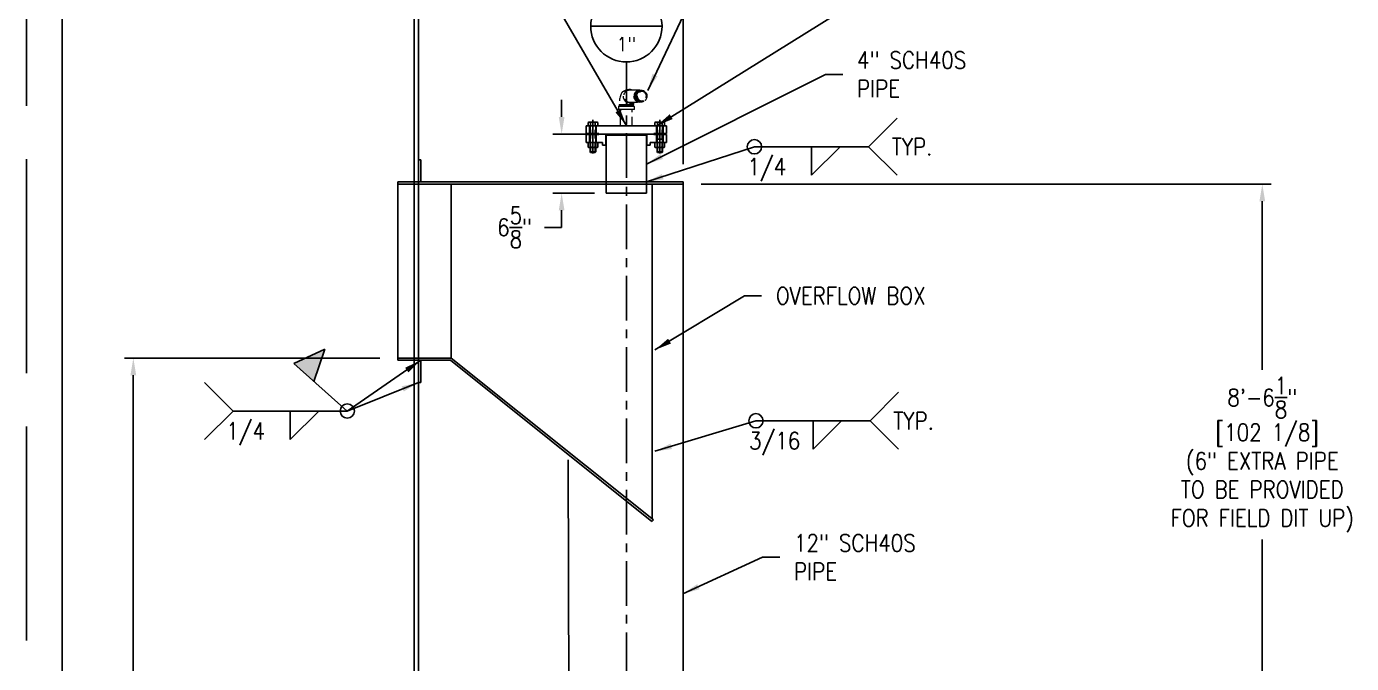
# Model space of a CAD drawing. Extents: x -36 to 1116, y 36 to 900.
# Drawn here: x -36 to 409.6, y 388.3 to 602.7 of the extents above; entities that cross this region are included whole.
import ezdxf
from ezdxf.enums import TextEntityAlignment as Align

# ---------------------------------------------------------------- set-up
doc = ezdxf.new("R2010")
doc.units = 0
doc.header["$LTSCALE"] = 12
doc.header["$MEASUREMENT"] = 0
doc.header["$PDMODE"] = 33
doc.header["$PDSIZE"] = -0.5
for name, pattern in [('AM_ISO02W050', [7.5, 6, -1.5]), ('CENTER', [2, 1.25, -0.25, 0.25, -0.25]), ('HIDDEN', [0.375, 0.25, -0.125])]:
    doc.linetypes.add(name, pattern=pattern)
doc.layers.get('0').update_dxf_attribs({"linetype": 'CONTINUOUS'})
doc.layers.get('Defpoints').update_dxf_attribs({"linetype": 'CONTINUOUS'})
for name, color, linetype in [('12 PIPE', 7, 'CONTINUOUS'), ('4 PIPE', 7, 'CONTINUOUS'), ('4-150-BLIND', 14, 'CONTINUOUS'), ('4-150-RFSO', 14, 'CONTINUOUS'), ('5-8-11NC-HHBOLT', 32, 'CONTINUOUS'), ('5-8-11NC-HHNUT', 32, 'CONTINUOUS'), ('CENTER', 6, 'CENTER'), ('COVER', 3, 'CONTINUOUS'), ('DIM', 1, 'CONTINUOUS'), ('HATCH', 11, 'CONTINUOUS'), ('REPAD', 7, 'CONTINUOUS'), ('SHELL', 40, 'CONTINUOUS')]:
    doc.layers.add(name, color=color, linetype=linetype)
doc.layers.add('Equipment-AM_0', color=7, linetype='CONTINUOUS', lineweight=50)
doc.styles.add('ROMANS', font='ROMANS.shx', dxfattribs={"width": 0.85, "height": 5.76})
doc.styles.get("Standard").update_dxf_attribs({"font": 'sanss___.ttf'})
doc.dimstyles.get("Standard").update_dxf_attribs({"dimtxt": 0.18, "dimasz": 0.18, "dimexe": 0.18, "dimexo": 0.0625, "dimgap": 0.09, "dimtad": 0, "dimtih": 1, "dimtoh": 1, "dimdec": 4, "dimzin": 0, "dimdsep": 46, "dimtxsty": 'Standard', "dimcen": 0.09, "dimadec": 0, "dimazin": 0, "dimtfac": 1, "dimtdec": 4, "dimtofl": 0, "dimtmove": 0, "dimatfit": 3, "dimfxl": 1, "dimtolj": 1, "dimtzin": 0, "dimarcsym": 0})

# ---------------------------------------------------------------- blocks, each defined once
blk = doc.blocks.new('*D180')
at = {"layer": 'Defpoints', "color": 0, "transparency": 16777216}
for p in [(184.88, 549.58), (184.88, 243.22), (379.64, 243.22)]:
    blk.add_point(p, dxfattribs=at)
at = {"layer": 'DIM', "color": 0, "lineweight": -2, "transparency": 16777216}
for p, q in [((190.88, 549.58), (382.64, 549.58)), ((379.64, 543.82), (379.64, 487.11)), ((379.64, 248.98), (379.64, 430.06)), ((190.88, 243.22), (382.64, 243.22))]:
    blk.add_line(p, q, dxfattribs=at)
at = {"layer": 'DIM', "color": 0, "transparency": 16777216}
for points in [[(378.68, 543.82), (380.6, 543.82), (379.64, 549.58)], [(378.68, 248.98), (380.6, 248.98), (379.64, 243.22)]]:
    blk.add_solid(points, dxfattribs=at)
at = {"layer": 'DIM', "color": 0, "transparency": 16777216, "insert": (379.64, 458.58), "char_height": 5.76, "attachment_point": 5, "style": 'ROMANS'}
blk.add_mtext('\\A1;8\'-6{\\H1x;\\S1/8;}"\\P [102 1/8]\\P(6" EXTRA PIPE\\PTO BE PROVIDED\\PFOR FIELD DIT UP)', dxfattribs=at)
blk = doc.blocks.new('*D219')
at = {"layer": 'Defpoints', "color": 0, "transparency": 16777216}
for p in [(158.48, 566.45), (143.99, 546.58), (161.01, 546.58)]:
    blk.add_point(p, dxfattribs=at)
at = {"layer": 'DIM', "color": 0, "lineweight": -2, "transparency": 16777216}
for p, q in [((143.99, 572.21), (143.99, 577.97)), ((152.48, 566.45), (140.99, 566.45)), ((155.01, 546.58), (140.99, 546.58)), ((143.99, 540.82), (143.99, 535.06)), ((143.99, 535.06), (138.23, 535.06))]:
    blk.add_line(p, q, dxfattribs=at)
at = {"layer": 'DIM', "color": 0, "transparency": 16777216}
for points in [[(143.03, 572.21), (144.95, 572.21), (143.99, 566.45)], [(143.03, 540.82), (144.95, 540.82), (143.99, 546.58)]]:
    blk.add_solid(points, dxfattribs=at)
at = {"layer": 'DIM', "color": 0, "transparency": 16777216, "insert": (128.18, 535.06), "char_height": 5.76, "attachment_point": 5, "style": 'ROMANS'}
blk.add_mtext('\\A1;6{\\H1x;\\S5/8;}"', dxfattribs=at)
blk = doc.blocks.new('*D220')
at = {"layer": 'Defpoints', "color": 0, "transparency": 16777216}
for p in [(165.75, 633.88), (165.75, 614.72), (184.88, 550.33)]:
    blk.add_point(p, dxfattribs=at)
at = {"layer": 'DIM', "color": 0, "lineweight": -2, "transparency": 16777216}
for p, q in [((159.99, 633.88), (154.23, 633.88)), ((165.75, 620.72), (165.75, 636.88)), ((184.88, 556.33), (184.88, 636.88)), ((190.64, 633.88), (196.4, 633.88))]:
    blk.add_line(p, q, dxfattribs=at)
at = {"layer": 'DIM', "color": 0, "transparency": 16777216}
for points in [[(159.99, 634.84), (159.99, 632.92), (165.75, 633.88)], [(190.64, 634.84), (190.64, 632.92), (184.88, 633.88)]]:
    blk.add_solid(points, dxfattribs=at)
at = {"layer": 'DIM', "color": 0, "transparency": 16777216, "insert": (144.18, 633.88), "char_height": 5.76, "attachment_point": 5, "style": 'ROMANS'}
blk.add_mtext('\\A1;6{\\H1x;\\S3/8;}"', dxfattribs=at)
blk = doc.blocks.new('*D229')
at = {"layer": 'Defpoints', "color": 0, "transparency": 16777216}
for p in [(-0.07, 491.08), (88.88, 491.08), (38.15, 180.58)]:
    blk.add_point(p, dxfattribs=at)
at = {"layer": 'DIM', "color": 0, "lineweight": -2, "transparency": 16777216}
for p, q in [((82.88, 491.08), (-3.07, 491.08)), ((-0.07, 485.32), (-0.07, 348.86)), ((-0.07, 186.34), (-0.07, 322.8)), ((32.15, 180.58), (-3.07, 180.58))]:
    blk.add_line(p, q, dxfattribs=at)
at = {"layer": 'DIM', "color": 0, "transparency": 16777216}
for points in [[(-1.03, 485.32), (0.89, 485.32), (-0.07, 491.08)], [(-1.03, 186.34), (0.89, 186.34), (-0.07, 180.58)]]:
    blk.add_solid(points, dxfattribs=at)
at = {"layer": 'DIM', "color": 0, "transparency": 16777216, "char_height": 5.76, "attachment_point": 5, "style": 'ROMANS'}
for s, insert in [('\\A1;8\'-7{\\H1x;\\S1/2;}"', (-0.07, 343.51)), ('\\A1;[103 1/2]', (-0.07, 330.48))]:
    blk.add_mtext(s, dxfattribs=dict(at, insert=insert))
blk = doc.blocks.new('Nozzle Callout')
blk.add_line((0.25, 0), (-0.25, 0))
blk.add_circle((0, 0), 0.25)
at = {"style": 'ROMANS', "width": 0.9}
for tag, p in [('NZ-ID', (0, 0.125)), ('NZ-SZ', (0, -0.125))]:
    blk.add_attdef(tag, text='', height=0.0975, dxfattribs=at).set_placement(p, align=Align.MIDDLE)
blk = doc.blocks.new('A$C0E4B500F')
at = {"layer": 'HATCH'}
blk.add_hatch(color=3, dxfattribs=at).paths.add_polyline_path([(10.5, 19.5), (0, 24), (0, 15)])
at = {"layer": 'DIM'}
for p, q in [((0, 0), (0, 24)), ((0, 24), (10.5, 19.5)), ((10.5, 19.5), (0, 15))]:
    blk.add_line(p, q, dxfattribs=at)

msp = doc.modelspace()

# ---------------------------------------------------------------- linework, layer by layer
msp.add_line((-24, 72), (-24, 888))
at = {"layer": '12 PIPE'}
for p, q in [((184.87562, 550.32948), (184.87562, 243.21891)), ((184.87562, 550.32948), (184.87562, 243.21891)), ((146.23315, 456.83582), (146.62562, 243.21891)), ((146.23315, 456.83582), (146.62562, 243.21891))]:
    msp.add_line(p, q, dxfattribs=at)
at = {"layer": '4 PIPE'}
for p, q in [((159.00062, 546.57948), (159.00062, 566.07948)), ((172.50062, 566.07948), (159.00062, 566.07948)), ((172.50062, 546.57948), (172.50062, 566.07948)), ((172.50062, 546.57948), (159.00062, 546.57948))]:
    msp.add_line(p, q, dxfattribs=at)
at = {"layer": '4-150-BLIND'}
for p, q in [((152.25062, 569.26698), (179.25062, 569.26698)), ((152.25062, 569.26698), (152.25062, 566.64198)), ((152.25062, 566.64198), (156.46937, 566.64198)), ((153.37562, 566.64198), (153.37562, 569.26698)), ((155.62562, 566.64198), (155.62562, 569.26698)), ((156.46937, 566.64198), (156.46937, 566.45448)), ((156.46937, 566.45448), (175.03187, 566.45448)), ((175.03187, 566.64198), (179.25062, 566.64198)), ((175.03187, 566.64198), (175.03187, 566.45448)), ((175.87562, 566.64198), (175.87562, 569.26698)), ((178.12562, 566.64198), (178.12562, 569.26698)), ((179.25062, 569.26698), (179.25062, 566.64198))]:
    msp.add_line(p, q, dxfattribs=at)
at = {"layer": '4-150-RFSO'}
for p, q in [((152.25062, 563.64198), (152.25062, 566.26698)), ((156.46937, 566.26698), (152.25062, 566.26698)), ((153.37562, 566.26698), (153.37562, 563.64198)), ((155.62562, 566.26698), (155.62562, 563.64198)), ((175.03187, 566.45448), (156.46937, 566.45448)), ((156.46937, 566.26698), (156.46937, 566.45448)), ((158.89562, 566.45448), (158.89562, 562.70448)), ((172.60562, 566.45448), (172.60562, 562.70448)), ((175.03187, 566.26698), (175.03187, 566.45448)), ((179.25062, 566.26698), (175.03187, 566.26698)), ((175.87562, 566.26698), (175.87562, 563.64198)), ((178.12562, 566.26698), (178.12562, 563.64198)), ((179.25062, 563.64198), (179.25062, 566.26698)), ((157.78187, 563.64198), (152.25062, 563.64198)), ((157.78187, 562.70448), (157.78187, 563.64198)), ((159.00062, 562.70448), (157.78187, 562.70448)), ((173.71937, 562.70448), (172.50062, 562.70448)), ((179.25062, 563.64198), (173.71937, 563.64198)), ((173.71937, 562.70448), (173.71937, 563.64198))]:
    msp.add_line(p, q, dxfattribs=at)
at = {"layer": '5-8-11NC-HHBOLT'}
for p, q in [((153.09437, 570.47598), (152.87683, 570.35038)), ((153.09437, 570.47598), (155.90687, 570.47598)), ((155.90687, 570.47598), (156.12442, 570.35038)), ((175.59437, 570.47598), (175.37683, 570.35038)), ((175.59437, 570.47598), (178.40687, 570.47598)), ((178.40687, 570.47598), (178.62442, 570.35038)), ((152.87683, 570.35038), (152.87683, 569.26698)), ((152.87683, 569.26698), (156.12442, 569.26698)), ((153.56312, 560.42928), (153.56312, 569.26698)), ((153.68872, 570.35038), (153.68872, 569.26698)), ((155.31252, 570.35038), (155.31252, 569.26698)), ((155.43812, 560.42928), (155.43812, 569.26698)), ((156.12442, 570.35038), (156.12442, 569.26698)), ((175.37683, 570.35038), (175.37683, 569.26698)), ((175.37683, 569.26698), (178.62442, 569.26698)), ((176.06312, 560.42928), (176.06312, 569.26698)), ((176.18872, 570.35038), (176.18872, 569.26698)), ((177.81252, 570.35038), (177.81252, 569.26698)), ((177.93812, 560.42928), (177.93812, 569.26698)), ((178.62442, 570.35038), (178.62442, 569.26698)), ((176.22542, 564.76698), (177.77582, 564.76698)), ((153.56312, 560.42928), (155.43812, 560.42928)), ((153.72542, 560.26698), (153.56312, 560.42928)), ((153.72542, 560.26698), (155.27582, 560.26698)), ((155.27582, 560.26698), (155.43812, 560.42928)), ((176.06312, 560.42928), (177.93812, 560.42928)), ((176.22542, 560.26698), (176.06312, 560.42928)), ((176.22542, 560.26698), (177.77582, 560.26698)), ((177.77582, 560.26698), (177.93812, 560.42928))]:
    msp.add_line(p, q, dxfattribs=at)
at = {"layer": '5-8-11NC-HHBOLT', "linetype": 'HIDDEN'}
for p, q in [((153.72542, 560.42928), (153.72542, 569.26698)), ((155.27582, 560.42928), (155.27582, 569.26698)), ((176.22542, 560.42928), (176.22542, 569.26698)), ((177.77582, 560.42928), (177.77582, 569.26698))]:
    msp.add_line(p, q, dxfattribs=at)
at = {"layer": '5-8-11NC-HHBOLT'}
for centre, radius, start, end in [((153.28277, 569.75716), 0.71883, 55.6157525, 124.3842475), ((154.50062, 567.78908), 2.6869, 72.4120462, 107.5879538), ((155.71847, 569.75716), 0.71883, 55.6157525, 124.3842475), ((175.78277, 569.75716), 0.71883, 55.6157525, 124.3842475), ((177.00062, 567.78908), 2.6869, 72.4120462, 107.5879538), ((178.21847, 569.75716), 0.71883, 55.6157525, 124.3842475)]:
    msp.add_arc(centre, radius, start, end, dxfattribs=at)
at = {"layer": '5-8-11NC-HHNUT'}
for p, q in [((152.87683, 563.51638), (153.09437, 563.64198)), ((152.87683, 562.09058), (152.87683, 563.51638)), ((152.87683, 562.09058), (153.09437, 561.96498)), ((153.09437, 563.64198), (155.90687, 563.64198)), ((153.09437, 561.96498), (155.90687, 561.96498)), ((153.68872, 562.09058), (153.68872, 563.51638)), ((155.31252, 562.09058), (155.31252, 563.51638)), ((156.12442, 563.51638), (155.90687, 563.64198)), ((156.12442, 562.09058), (155.90687, 561.96498)), ((156.12442, 562.09058), (156.12442, 563.51638)), ((175.37683, 563.51638), (175.59437, 563.64198)), ((175.37683, 562.09058), (175.37683, 563.51638)), ((175.37683, 562.09058), (175.59437, 561.96498)), ((175.59437, 563.64198), (178.40687, 563.64198)), ((175.59437, 561.96498), (178.40687, 561.96498)), ((176.18872, 562.09058), (176.18872, 563.51638)), ((177.81252, 562.09058), (177.81252, 563.51638)), ((178.62442, 563.51638), (178.40687, 563.64198)), ((178.62442, 562.09058), (178.40687, 561.96498)), ((178.62442, 562.09058), (178.62442, 563.51638))]:
    msp.add_line(p, q, dxfattribs=at)
for centre, radius, start, end in [((153.28277, 562.92316), 0.71883, 55.6157525, 124.3842475), ((153.28277, 562.68381), 0.71883, 235.6157525, 304.3842475), ((154.50062, 560.95508), 2.6869, 72.4120462, 107.5879538), ((154.50062, 564.65188), 2.6869, 252.4120462, 287.5879538), ((155.71847, 562.92316), 0.71883, 55.6157525, 124.3842475), ((155.71847, 562.68381), 0.71883, 235.6157525, 304.3842475), ((175.78277, 562.92316), 0.71883, 55.6157525, 124.3842475), ((175.78277, 562.68381), 0.71883, 235.6157525, 304.3842475), ((177.00062, 560.95508), 2.6869, 72.4120462, 107.5879538), ((177.00062, 564.65188), 2.6869, 252.4120462, 287.5879538), ((178.21847, 562.92316), 0.71883, 55.6157525, 124.3842475), ((178.21847, 562.68381), 0.71883, 235.6157525, 304.3842475)]:
    msp.add_arc(centre, radius, start, end, dxfattribs=at)
at = {"layer": 'CENTER'}
for p, q in [((165.75062, 590.71933), (165.75062, 234.38669)), ((154.50062, 559.88752), (154.50062, 571.19355)), ((177.00062, 559.88752), (177.00062, 571.19355))]:
    msp.add_line(p, q, dxfattribs=at)
at = {"layer": 'COVER'}
for p, q in [((88.87562, 549.57948), (88.87562, 550.32948)), ((88.87562, 550.32948), (184.87562, 550.32948)), ((184.87562, 549.57948), (88.87562, 549.57948)), ((88.87562, 549.57948), (88.87562, 491.07948)), ((106.87562, 549.57948), (106.87562, 491.07948)), ((174.44187, 549.57948), (174.44187, 436.95748)), ((184.87562, 550.32948), (184.87562, 549.57948)), ((106.87562, 491.07948), (88.87562, 491.07948)), ((88.87562, 491.07948), (88.87562, 490.32948)), ((106.61227, 490.32948), (88.87562, 490.32948)), ((174.36545, 436.05775), (106.61227, 490.32948)), ((174.83434, 436.64311), (106.87562, 491.07948)), ((174.36545, 436.05775), (174.83434, 436.64311))]:
    msp.add_line(p, q, dxfattribs=at)
at = {"layer": 'Defpoints', "linetype": 'AM_ISO02W050'}
msp.add_line((-36, 36), (-36, 900), dxfattribs=at)
at = {"layer": 'DIM'}
for p, q in [((247.23055, 562.17919), (256.83055, 571.77919)), ((208.83055, 562.17919), (247.23055, 562.17919)), ((228.03055, 552.57919), (237.63055, 562.17919)), ((228.03055, 562.17919), (228.03055, 552.57919)), ((247.23055, 562.17919), (256.83055, 552.57919)), ((33.49125, 473.26602), (23.89125, 482.86602)), ((247.7334, 469.97342), (257.3334, 479.57342)), ((33.49125, 473.26602), (23.89125, 463.66602)), ((71.89125, 473.26602), (33.49125, 473.26602)), ((52.69125, 463.66602), (62.29125, 473.26602)), ((52.69125, 473.26602), (52.69125, 463.66602)), ((209.3334, 469.97342), (247.7334, 469.97342)), ((228.5334, 460.37342), (238.1334, 469.97342)), ((228.5334, 469.97342), (228.5334, 460.37342)), ((247.7334, 469.97342), (257.3334, 460.37342))]:
    msp.add_line(p, q, dxfattribs=at)
for centre in [(208.83055, 562.17919), (71.89125, 473.26602), (209.3334, 469.97342)]:
    msp.add_circle(centre, 2.4, dxfattribs=at)
at = {"layer": 'Equipment-AM_0', "linetype": 'HIDDEN', "lineweight": 18}
for p, q in [((170.22623, 581.16948), (166.53149, 581.16948)), ((166.92817, 581.16948), (166.81788, 581.1897)), ((170.58377, 581.13608), (170.29543, 581.15261)), ((170.46465, 581.15409), (170.46125, 581.15453)), ((170.74456, 581.09567), (170.51476, 581.12528)), ((170.52775, 581.14603), (170.52088, 581.14691)), ((170.64608, 581.12461), (170.54405, 581.14097)), ((170.59084, 581.13797), (170.58394, 581.13885)), ((170.8356, 581.09988), (170.64365, 581.12072)), ((170.65389, 581.12991), (170.64706, 581.13079)), ((170.74437, 581.09565), (170.66554, 581.10701)), ((170.73683, 581.09473), (170.69048, 581.10622)), ((170.76115, 581.0799), (170.70141, 581.09043)), ((170.717, 581.12185), (170.71014, 581.12273)), ((171.02541, 581.07974), (170.74549, 581.09578)), ((170.78011, 581.11379), (170.77322, 581.11467)), ((170.88698, 581.0823), (170.78591, 581.10157)), ((170.84319, 581.10573), (170.83634, 581.1066)), ((170.90625, 581.09767), (170.89936, 581.09855)), ((170.96936, 581.08961), (170.96251, 581.09048)), ((171.08774, 581.06836), (170.9887, 581.08425)), ((171.03247, 581.08155), (171.02558, 581.08243)), ((171.06157, 581.07256), (171.30885, 581.01059)), ((171.09555, 581.07348), (171.08868, 581.07436)), ((163.06412, 575.73198), (163.06412, 574.78698)), ((166.41031, 575.73198), (163.06412, 575.73198)), ((163.15412, 575.82198), (166.01208, 575.82198)), ((163.37912, 576.40982), (163.37912, 576.00198)), ((163.37912, 576.40982), (165.96209, 576.40982)), ((163.37912, 576.00198), (165.96209, 576.00198)), ((165.96209, 576.00198), (165.96209, 576.40982)), ((165.96209, 576.40982), (166.05736, 576.40982)), ((165.96209, 576.00198), (166.05736, 576.00198)), ((165.99376, 575.82198), (165.98367, 575.82955)), ((166.05736, 576.40982), (166.05736, 576.00198)), ((166.07332, 575.91577), (166.22624, 576.53852)), ((166.07332, 575.91577), (166.07855, 575.91951)), ((166.34116, 576.52394), (166.19617, 575.93349)), ((168.43712, 575.73198), (166.41031, 575.73198)), ((166.53149, 577.22448), (170.22623, 577.22448)), ((166.60147, 576.51048), (166.83352, 576.51048)), ((166.60185, 575.93349), (166.74354, 576.51048)), ((166.66321, 575.93321), (166.80496, 576.51048)), ((166.68916, 576.00198), (166.68009, 576.00198)), ((166.68916, 576.03892), (166.68916, 576.00198)), ((166.68916, 576.00198), (168.12212, 576.00198)), ((166.74598, 575.82198), (166.75053, 575.82198)), ((166.75053, 575.82198), (168.34712, 575.82198)), ((166.78024, 576.40982), (168.12212, 576.40982)), ((168.12212, 576.00198), (168.12212, 576.40982)), ((168.31749, 579.07998), (168.31423, 579.17558)), ((168.43712, 574.78698), (168.43712, 575.73198)), ((169.46515, 578.00781), (169.46348, 578.00986)), ((170.34776, 577.24483), (170.61767, 577.26354)), ((170.47098, 577.24261), (170.55397, 577.25684)), ((170.49181, 577.24334), (170.49867, 577.24422)), ((170.55489, 577.2514), (170.56177, 577.25228)), ((170.61797, 577.25946), (170.62485, 577.26034)), ((170.63262, 577.26977), (170.80642, 577.29065)), ((170.68108, 577.26753), (170.68791, 577.2684)), ((170.74412, 577.27558), (170.75103, 577.27646)), ((170.78897, 577.29071), (171.07677, 577.35106)), ((170.79722, 577.30167), (171.05931, 577.31985)), ((170.80726, 577.28365), (170.81413, 577.28452)), ((170.84004, 577.30464), (170.9867, 577.33766)), ((170.87032, 577.2917), (170.87721, 577.29258)), ((170.87981, 577.3074), (171.22633, 577.37472)), ((170.91503, 577.29928), (170.99563, 577.31311)), ((170.93344, 577.29977), (170.94026, 577.30064)), ((170.99652, 577.30783), (171.00339, 577.30871)), ((171.0596, 577.31589), (171.06649, 577.31677)), ((163.06412, 574.78698), (168.43712, 574.78698)), ((168.34712, 574.69698), (163.15412, 574.69698)), ((163.77812, 574.69698), (163.77812, 574.23198)), ((163.77812, 569.26698), (163.77812, 574.69698)), ((167.72312, 569.26698), (167.72312, 574.69698))]:
    msp.add_line(p, q, dxfattribs=at)
at = {"layer": 'Equipment-AM_0', "linetype": 'HIDDEN', "lineweight": 18, "flags": 128}
for points in [[(164.34214, 580.49962), (164.27597, 580.41445), (164.12924, 580.18758), (163.99651, 579.9404), (163.87384, 579.66277), (163.75774, 579.33762), (163.6492, 578.95108), (163.56091, 578.54218), (163.4955, 578.14475), (163.44734, 577.75456), (163.41305, 577.36653), (163.39098, 576.97857), (163.38031, 576.59046), (163.37912, 576.40982)], [(167.88158, 581.16948), (167.72013, 581.25016), (167.44107, 581.35247), (167.1511, 581.41463), (166.85562, 581.43548), (166.56014, 581.41463), (166.27017, 581.35247), (165.9911, 581.25016), (165.72814, 581.1096), (165.48618, 580.93341), (165.26973, 580.72488), (165.08282, 580.48788), (164.92894, 580.22684), (164.81095, 579.94661), (164.73104, 579.65242), (164.69071, 579.34974), (164.69071, 579.04422), (164.73104, 578.74155), (164.81095, 578.44735), (164.92894, 578.16713), (165.08282, 577.90608), (165.26973, 577.66909), (165.48618, 577.46055), (165.72814, 577.28436), (165.9911, 577.14381), (166.27017, 577.04149), (166.56014, 576.97933), (166.85562, 576.95848), (166.85562, 576.95848)], [(167.1973, 581.16948), (166.94316, 581.20611), (166.65807, 581.20611), (166.37601, 581.16329), (166.10301, 581.07856), (165.84487, 580.95373), (165.6071, 580.79145), (165.39477, 580.5952), (165.21241, 580.36914), (165.06389, 580.1181), (164.95239, 579.84743), (164.88028, 579.56289), (164.8491, 579.27056), (164.85951, 578.97665), (164.91129, 578.68745), (165.00334, 578.4091), (165.1337, 578.14755), (165.29958, 577.90836), (165.49746, 577.69664), (165.72311, 577.51689), (165.97173, 577.37296), (166.23801, 577.2679), (166.51628, 577.20395), (166.80061, 577.18248), (166.80061, 577.18248)], [(166.53149, 581.16948), (166.51776, 581.16943), (166.29968, 581.15493)], [(168.41911, 579.80506), (168.34706, 579.47552), (168.33071, 579.13785)], [(170.55061, 577.25878), (170.40696, 577.23479), (170.08843, 577.23718), (169.76573, 577.29606), (169.46576, 577.40652), (169.17998, 577.57172), (168.93222, 577.77783), (168.71541, 578.03077), (168.54761, 578.30935), (168.42406, 578.62153), (168.355, 578.94119), (168.33847, 579.27745), (168.37579, 579.60215), (168.46801, 579.92458), (168.60735, 580.21772), (168.79778, 580.48995), (169.02328, 580.71846), (169.29028, 580.90977), (169.54066, 581.03382), (169.8119, 581.12012), (170.08641, 581.16309), (170.37017, 581.16369), (170.46374, 581.14844)], [(170.51414, 581.12341), (170.30564, 581.16014), (169.88546, 581.12825), (169.48263, 581.00077), (169.11722, 580.78408), (168.80732, 580.48903), (168.56846, 580.13009), (168.4125, 579.72511), (168.34716, 579.29414), (168.37594, 578.85848), (168.49736, 578.4397), (168.70549, 578.05847), (168.99025, 577.73373), (169.33164, 577.48569)], [(168.5558, 579.98272), (168.45322, 579.66353), (168.40508, 579.33067)], [(170.56094, 577.25898), (170.39514, 577.23855), (170.06914, 577.25502), (169.75935, 577.32539), (169.45685, 577.45167), (169.18694, 577.62331), (168.94186, 577.84522), (168.74211, 578.09883), (168.58191, 578.39138), (168.47467, 578.6984), (168.41727, 579.02863), (168.41449, 579.35445), (168.46621, 579.68515), (168.56805, 579.99304), (168.7229, 580.28691), (168.91774, 580.54214), (169.15811, 580.76603), (169.42383, 580.9398), (169.72246, 581.06842), (170.02893, 581.14111), (170.35197, 581.15992), (170.52697, 581.13939)], [(168.7201, 580.40147), (168.54471, 580.11677), (168.41911, 579.80506)], [(170.52741, 581.13135), (170.44922, 581.14712), (170.02985, 581.13372), (169.62382, 581.02458), (169.25139, 580.82496), (168.931, 580.54495), (168.67861, 580.19834), (168.50691, 579.80226), (168.4243, 579.37639), (168.43506, 578.94175), (168.5388, 578.51989), (168.7303, 578.13161), (169.00033, 577.79617), (169.33557, 577.53015), (169.71949, 577.34657), (170.13327, 577.25465), (170.55649, 577.25884), (170.75265, 577.30646)], [(168.49762, 579.52064), (168.47346, 579.1863), (168.50509, 578.85236)], [(170.62443, 577.26537), (170.37468, 577.24544), (170.06006, 577.27492), (169.74582, 577.36059), (169.45824, 577.4953), (169.18905, 577.68288), (168.96076, 577.90766), (168.76679, 578.17605), (168.62336, 578.4656), (168.52632, 578.78457), (168.48379, 579.10627), (168.49447, 579.43987), (168.55747, 579.75745), (168.67452, 580.06807), (168.83582, 580.34572), (169.04588, 580.59832), (169.28714, 580.80471), (169.56638, 580.97078), (169.86023, 581.08261), (170.17699, 581.14339), (170.49013, 581.148), (170.58987, 581.13189)], [(168.70868, 580.15137), (168.57682, 579.84552), (168.49762, 579.52064)], [(170.52048, 581.13151), (170.17406, 581.13564), (169.76563, 581.04482), (169.38688, 580.86256), (169.05669, 580.59796), (168.79138, 580.2642), (168.60432, 579.87768), (168.50477, 579.45764), (168.49766, 579.02482), (168.58363, 578.60065), (168.75834, 578.20611), (169.01325, 577.86065), (169.33596, 577.58148), (169.71046, 577.38225), (170.17075, 577.26577), (170.64465, 577.27018), (170.77061, 577.30453)], [(168.60791, 579.70594), (168.55235, 579.37718), (168.55211, 579.0432)], [(170.76708, 577.28607), (170.67841, 577.26721), (170.36401, 577.25569), (170.04316, 577.29973), (169.74262, 577.39565), (169.45382, 577.5462), (169.20085, 577.7388), (168.97649, 577.97894), (168.79944, 578.24654), (168.66466, 578.54923), (168.58334, 578.86168), (168.55317, 579.19282), (168.5766, 579.51492), (168.65431, 579.83716), (168.7797, 580.13259), (168.95637, 580.40961), (169.16944, 580.64503), (169.42499, 580.84557), (169.70156, 580.99442), (170.00702, 581.09581), (170.31573, 581.14127), (170.63648, 581.13205), (170.72352, 581.11409)], [(168.91054, 580.54318), (168.70977, 580.27885), (168.5558, 579.98272)], [(170.29853, 581.12084), (169.95813, 581.07575), (169.52357, 580.89681), (169.14584, 580.61156), (168.84864, 580.238), (168.65064, 579.79948), (168.56445, 579.32339), (168.5956, 578.83958), (168.74213, 578.37828), (168.99506, 577.96829), (169.33876, 577.63533), (169.75182, 577.40015), (170.2085, 577.27735), (170.68046, 577.27462), (170.78915, 577.30254)], [(168.87675, 580.30947), (168.71713, 580.01978), (168.60791, 579.70594)], [(168.73535, 579.88483), (168.64918, 579.56477), (168.61736, 579.23396)], [(170.79725, 577.28955), (170.66747, 577.26772), (170.34514, 577.26976), (170.03657, 577.32568), (169.73289, 577.4371), (169.4595, 577.59469), (169.20853, 577.80297), (169.00098, 578.04451), (168.83086, 578.32621), (168.71239, 578.6245), (168.64213, 578.94788), (168.62595, 579.2693), (168.66333, 579.59792), (168.75112, 579.90624), (168.89177, 580.20304), (169.07349, 580.46348), (169.3014, 580.69498), (169.5564, 580.87816), (169.84572, 581.01822), (170.14509, 581.10344), (170.46301, 581.13622), (170.77282, 581.11383), (170.81579, 581.103)], [(169.97414, 581.04458), (169.61522, 580.90303), (169.23507, 580.62474), (168.93394, 580.25721), (168.7307, 579.82355), (168.63817, 579.35085), (168.66236, 578.86867), (168.80187, 578.40721), (169.04799, 577.99527), (169.38551, 577.65859), (169.79351, 577.41828), (169.80426, 577.41522)], [(168.70067, 579.4228), (168.69257, 579.09174), (168.73948, 578.76386)], [(168.87916, 580.05563), (168.7635, 579.74728), (168.70067, 579.4228)], [(170.81326, 577.2915), (170.64788, 577.27093), (170.33625, 577.2863), (170.02268, 577.35713), (169.73339, 577.47749), (169.46006, 577.65083), (169.22555, 577.86266), (169.0231, 578.11903), (168.86965, 578.39848), (168.76075, 578.70899), (168.70551, 579.02458), (168.70229, 579.35425), (168.75134, 579.67041), (168.854, 579.98207), (169.00168, 580.26314), (169.1985, 580.52164), (169.428, 580.73592), (169.69663, 580.91208), (169.98192, 581.03536), (170.2919, 581.10928), (170.60064, 581.12763), (170.77931, 581.10689)], [(169.11327, 580.67079), (168.88928, 580.4292), (168.70868, 580.15137)], [(170.43341, 581.10289), (170.14255, 581.07318), (169.70686, 580.90877), (169.32445, 580.63741), (169.01941, 580.27603), (168.81101, 579.84728), (168.71231, 579.37803), (168.72959, 578.89761), (168.86201, 578.43607), (169.10135, 578.0223), (169.43271, 577.68209), (169.83556, 577.4367), (170.28486, 577.30154)], [(169.05886, 580.45556), (168.87327, 580.18471), (168.73535, 579.88483)], [(168.80171, 579.60791), (168.76237, 579.2808), (168.77785, 578.95131)], [(170.92662, 577.30127), (170.63783, 577.27789), (170.31946, 577.30734), (170.019, 577.38886), (169.72786, 577.5248), (169.47034, 577.70378), (169.23908, 577.93093), (169.05337, 578.18723), (168.9079, 578.48002), (168.81478, 578.78477), (168.77136, 579.1102), (168.78118, 579.42906), (168.84453, 579.75045), (168.95605, 580.04747), (169.1189, 580.32859), (169.31938, 580.57026), (169.5632, 580.77937), (169.82989, 580.93842), (170.12704, 581.05193), (170.42971, 581.11038), (170.7465, 581.11542), (170.8423, 581.10007)], [(170.24523, 581.07221), (170.23455, 581.07128), (169.79845, 580.91408), (169.41393, 580.6496), (169.10513, 580.2944), (168.89158, 579.87067), (168.78678, 579.40494), (168.79729, 578.92639), (168.92261, 578.46489), (169.15513, 578.04935), (169.48034, 577.70575), (169.87801, 577.45546), (170.19259, 577.35566)], [(169.03845, 580.21676), (168.89466, 579.92298), (168.80171, 579.60791)], [(168.91994, 579.78752), (168.85003, 579.46749), (168.83421, 579.13956)], [(171.2454, 577.36708), (171.24045, 577.36509), (170.93761, 577.3003), (170.61952, 577.28825), (170.3128, 577.32995), (170.00861, 577.42662), (169.7324, 577.57016), (169.47622, 577.76469), (169.2615, 577.99393), (169.08204, 578.26444), (168.95285, 578.55357), (168.87019, 578.86957), (168.84096, 579.18601), (168.86427, 579.51191), (168.93814, 579.81998), (169.06463, 580.11902), (169.23313, 580.38399), (169.4484, 580.62243), (169.69238, 580.81439), (169.97199, 580.96533), (170.26378, 581.0626), (170.57604, 581.10897), (170.88257, 581.10054), (170.90587, 581.09576)], [(170.45214, 581.07786), (170.32643, 581.06886), (169.89, 580.91896), (169.50346, 580.66136), (169.19107, 580.31233), (168.97248, 579.89368), (168.86157, 579.43158), (168.86539, 578.95497), (168.98373, 578.49367), (169.20935, 578.07647), (169.52835, 577.72953), (169.92082, 577.47448), (170.26415, 577.35994)], [(169.32686, 580.78318), (169.08202, 580.56646), (168.87675, 580.30947)], [(169.25377, 580.58834), (169.04422, 580.33877), (168.87916, 580.05563)], [(169.05472, 579.95996), (168.95516, 579.65001), (168.90847, 579.3268)], [(169.42748, 580.94648), (169.15216, 580.76794), (168.91054, 580.54318)], [(171.56053, 577.47715), (171.52296, 577.45605), (171.23174, 577.35293), (170.91904, 577.29993), (170.61098, 577.30149), (170.29873, 577.35766), (170.00838, 577.46377), (169.73159, 577.62284), (169.4915, 577.82158), (169.28121, 578.06566), (169.11829, 578.33465), (168.99804, 578.63625), (168.93052, 578.94521), (168.91372, 579.27034), (168.94905, 579.58443), (169.03744, 579.89644), (169.1715, 580.18026), (169.35497, 580.44396), (169.5725, 580.66547), (169.8302, 580.85111), (170.10651, 580.98531), (170.40922, 581.07191), (170.71299, 581.10363), (170.99088, 581.0839)], [(169.21214, 580.36673), (169.04186, 580.09025), (168.91994, 579.78752)], [(170.29624, 581.02615), (169.98153, 580.92331), (169.59304, 580.6727), (169.27715, 580.32984), (169.05369, 579.91631), (168.93674, 579.45793), (168.93385, 578.98338), (169.04527, 578.52236), (169.26408, 578.10368), (169.57678, 577.75347), (169.96399, 577.49372), (170.40156, 577.34056), (170.53517, 577.32981)], [(169.00038, 579.51122), (168.97698, 579.18661), (169.00775, 578.86238)], [(169.05663, 579.20551), (169.05762, 579.27103), (169.08368, 579.53222), (169.24143, 580.03501), (169.39667, 580.30384), (169.59914, 580.54857), (169.83184, 580.74869), (170.10137, 580.90992), (170.38514, 581.01875), (170.69119, 581.07827), (170.99385, 581.08349), (171.30172, 581.03454), (171.58897, 580.93552), (171.86375, 580.78358), (172.10299, 580.59143), (172.31347, 580.35358), (172.47751, 580.08993), (172.59974, 579.79295), (172.66985, 579.4875), (172.68981, 579.16486), (172.65786, 578.85204), (172.57305, 578.5401), (172.44239, 578.25518), (172.26213, 577.98913), (172.04727, 577.76425), (171.79165, 577.57411), (171.51659, 577.43466), (171.2142, 577.34192), (170.90973, 577.30366), (170.59446, 577.31881), (170.29471, 577.3861), (170.00191, 577.50748), (169.74049, 577.67279), (169.503, 577.88677), (169.30922, 578.1315), (169.15363, 578.41398), (169.04919, 578.71057), (168.9929, 579.02973), (168.98942, 579.34475), (169.03863, 579.66463), (169.13635, 579.96257), (169.28536, 580.24708), (169.47311, 580.49433), (169.70497, 580.71138), (169.96145, 580.88004), (170.24985, 581.00512), (170.54596, 581.07613), (170.85821, 581.0951), (171.07934, 581.06971)], [(169.20519, 580.12362), (169.07722, 579.82666), (169.00038, 579.51122)], [(170.62124, 581.06736), (170.50971, 581.06273), (170.07303, 580.92718), (169.68272, 580.68353), (169.36338, 580.34696), (169.13515, 579.93858), (169.01233, 579.48399), (169.00274, 579.0116), (169.10721, 578.55096), (169.31925, 578.13091), (169.62568, 577.77762), (170.00752, 577.5132), (170.44106, 577.35424), (170.89926, 577.31054), (171.35365, 577.38477), (171.56548, 577.47884)], [(169.46008, 580.70664), (169.2288, 580.48057), (169.03845, 580.21676)], [(169.39906, 580.5042), (169.20416, 580.24752), (169.05472, 579.95996)], [(169.10951, 579.69108), (169.05563, 579.37192), (169.05546, 579.04769)], [(169.54976, 580.87938), (169.28661, 580.68942), (169.05886, 580.45556)], [(172.64602, 578.90351), (172.68283, 579.1322), (172.6435, 579.60172), (172.49263, 580.04576), (172.2398, 580.43661), (171.90096, 580.74975), (171.49756, 580.96568), (171.05501, 581.071), (170.60111, 581.05907), (170.16445, 580.93063), (169.77248, 580.69388), (169.44981, 580.36363), (169.22232, 579.97333), (169.0928, 579.53745), (169.06887, 579.0817), (169.06887, 579.0817)], [(169.37038, 580.27699), (169.21549, 579.99576), (169.10951, 579.69108)], [(169.5979, 580.62795), (169.38048, 580.39337), (169.20519, 580.12362)], [(169.67632, 580.80942), (169.42574, 580.60884), (169.21214, 580.36673)], [(169.74408, 577.99926), (169.50253, 578.30806), (169.37286, 578.56586), (169.28662, 578.84217), (169.24673, 579.12945), (169.25355, 579.41939), (169.30781, 579.70538), (169.40728, 579.97795), (169.55051, 580.23056), (169.73235, 580.45498), (169.94933, 580.64551), (170.19393, 580.79609), (170.46098, 580.90248), (170.74144, 580.96153), (171.02903, 580.97095), (171.31415, 580.93086), (171.59011, 580.84123), (171.84783, 580.70544), (172.08095, 580.52575), (172.28194, 580.30847), (172.44549, 580.05794), (172.56649, 579.7827), (172.64126, 579.48868), (172.66772, 579.18576), (172.64428, 578.8808), (172.57211, 578.58389), (172.45195, 578.3021), (172.28812, 578.04458), (172.08358, 577.81782), (171.8454, 577.62901), (171.57847, 577.48329), (171.29178, 577.38508), (170.99164, 577.33759), (170.68799, 577.34193), (170.38788, 577.399), (170.10107, 577.50646), (169.85355, 577.64945), (169.63027, 577.82985), (169.46515, 578.00781)], [(169.78036, 580.9586), (169.50159, 580.79701), (169.25377, 580.58834)], [(169.80725, 580.73687), (169.56961, 580.52648), (169.37038, 580.27699)], [(172.47346, 579.55858), (172.39752, 579.80575), (172.28413, 580.03715), (172.13623, 580.2468), (171.95764, 580.42926), (171.75299, 580.5798), (171.52759, 580.69452), (171.28726, 580.77047), (171.03823, 580.80565), (170.78696, 580.79918), (170.53995, 580.75121), (170.3036, 580.66298), (170.08402, 580.53679), (169.88692, 580.3759), (169.71738, 580.18447), (169.57981, 579.96747), (169.47776, 579.73051), (169.41388, 579.47973), (169.38983, 579.22164), (169.40621, 578.9629), (169.46263, 578.71022), (169.5576, 578.47016), (169.68867, 578.24891), (169.85245, 578.05222), (170.04469, 577.88518), (170.26041, 577.75212), (170.49404, 577.65648), (170.73951, 577.60073), (170.99047, 577.58633), (171.24043, 577.61364), (171.48289, 577.68196), (171.7116, 577.78951), (171.92062, 577.93352), (172.10453, 578.11026), (172.25859, 578.31514), (172.37879, 578.54286), (172.46202, 578.78751), (172.50613, 579.04278), (172.50998, 579.30204), (172.47346, 579.55858)], [(169.90093, 580.89583), (169.63364, 580.72245), (169.39906, 580.5042)], [(172.43789, 579.55012), (172.36127, 579.79769), (172.24619, 580.02887), (172.0958, 580.23736), (171.9142, 580.41747), (171.70633, 580.56429), (171.47788, 580.67381), (171.23506, 580.74305), (170.98451, 580.77011), (170.73306, 580.75427), (170.48757, 580.69594), (170.25473, 580.59673), (170.04089, 580.45934), (169.8519, 580.28751), (169.69289, 580.08594), (169.56822, 579.86011), (169.48128, 579.6162), (169.43444, 579.36086), (169.42899, 579.10104), (169.46506, 578.84384), (169.54168, 578.59627), (169.65675, 578.36509), (169.80714, 578.15661), (169.98875, 577.9765), (170.19661, 577.82968), (170.42507, 577.72015), (170.66788, 577.65092), (170.91843, 577.62385), (171.16989, 577.6397), (171.41538, 577.69802), (171.64822, 577.79723), (171.86205, 577.93463), (172.05105, 578.10645), (172.21005, 578.30803), (172.33472, 578.53385), (172.42166, 578.77776), (172.4685, 579.03311), (172.47396, 579.29292), (172.43789, 579.55012)], [(170.01697, 581.02021), (169.72542, 580.88831), (169.46008, 580.70664)], [(170.15031, 581.10665), (169.84053, 581.01984), (169.54976, 580.87938)], [(170.13228, 580.96517), (169.851, 580.82044), (169.5979, 580.62795)], [(170.25787, 581.06376), (169.95646, 580.96257), (169.67632, 580.80942)], [(170.39703, 581.12302), (170.08181, 581.06835), (169.78036, 580.9586)], [(170.36869, 581.01691), (170.07626, 580.90198), (169.80725, 580.73687)], [(170.50129, 581.08898), (170.19303, 581.01922), (169.90093, 580.89583)], [(170.64365, 581.12072), (170.3261, 581.09845), (170.01697, 581.02021)], [(170.74549, 581.09578), (170.43342, 581.05786), (170.13228, 580.96517)], [(170.70968, 581.11737), (170.46993, 581.13725), (170.15031, 581.10665)], [(170.88842, 581.09992), (170.57161, 581.11), (170.25787, 581.06376)], [(170.9887, 581.08425), (170.67587, 581.07827), (170.36869, 581.01691)], [(170.77247, 581.11058), (170.71667, 581.12099), (170.39703, 581.12302)], [(170.96158, 581.08355), (170.81659, 581.10304), (170.50129, 581.08898)], [(170.91878, 581.08291), (170.87543, 581.09185), (170.57177, 581.07467)], [(171.14738, 581.00955), (171.06268, 581.04708), (170.84695, 581.08154)], [(166.19617, 575.93349), (166.54589, 575.93524), (166.60185, 575.93349)], [(166.59899, 575.80092), (166.54452, 575.80179), (166.20196, 575.80092)], [(166.26422, 577.24385), (166.4056, 577.22876), (166.53149, 577.22448)], [(166.75053, 575.82198), (166.74903, 575.82189), (166.73268, 575.81783), (166.69986, 575.8098), (166.65324, 575.80288), (166.59899, 575.80092)], [(166.66146, 577.18695), (166.81582, 577.20395), (166.92817, 577.22448)], [(166.66319, 575.93321), (166.6632, 575.93319), (166.66263, 575.93116)], [(166.73062, 575.82955), (166.71432, 575.83184), (166.70359, 575.83521)], [(166.80061, 577.18248), (167.08495, 577.20395), (167.1973, 577.22448)], [(168.33071, 579.13785), (168.37059, 578.802), (168.46555, 578.47785)], [(168.40508, 579.33067), (168.41284, 578.99395), (168.4763, 578.66329)], [(168.46555, 578.47785), (168.61285, 578.17495), (168.80818, 577.90221)], [(168.4763, 578.66329), (168.59364, 578.34841), (168.76145, 578.05859)], [(168.50509, 578.85236), (168.59161, 578.52863), (168.73052, 578.22466)], [(168.55211, 579.0432), (168.60724, 578.71382), (168.71617, 578.39873)], [(168.61736, 579.23396), (168.64085, 578.90213), (168.71901, 578.57907)], [(168.71617, 578.39873), (168.87572, 578.10723), (169.08123, 577.84787)], [(168.71901, 578.57907), (168.84957, 578.27426), (169.02873, 577.9967)], [(168.73052, 578.22466), (168.91777, 577.94938), (169.14787, 577.7109)], [(168.73948, 578.76386), (168.84005, 578.44881), (168.99136, 578.15586)], [(168.76145, 578.05859), (168.97482, 577.80235), (169.22751, 577.58723)], [(168.77785, 578.95131), (168.84773, 578.62912), (168.96998, 578.32372)], [(168.80818, 577.90221), (169.04583, 577.66765), (169.31885, 577.47816)], [(168.83421, 579.13956), (168.87299, 578.8134), (168.96527, 578.4986)], [(168.90847, 579.3268), (168.91606, 578.99983), (168.97774, 578.67875)], [(168.96527, 578.4986), (169.10837, 578.20445), (169.29812, 577.93958)], [(168.96998, 578.32372), (169.14105, 578.04411), (169.35595, 577.7985)], [(168.97774, 578.67875), (169.09174, 578.373), (169.25474, 578.09158)], [(168.99136, 578.15586), (169.189, 577.89362), (169.42718, 577.66982)], [(169.00775, 578.86238), (169.09181, 578.54808), (169.22673, 578.25295)], [(169.02873, 577.9967), (169.25125, 577.75453), (169.51062, 577.55489)], [(169.05546, 579.04769), (169.10904, 578.72793), (169.21484, 578.42206)], [(169.05663, 579.20551), (169.06209, 579.14024), (169.06887, 579.0817)], [(169.08123, 577.84787), (169.3267, 577.62829), (169.60494, 577.45494)], [(169.14787, 577.7109), (169.41411, 577.51622), (169.70869, 577.37107)], [(169.21484, 578.42206), (169.23059, 578.38741), (169.46348, 578.00986)], [(169.22673, 578.25295), (169.40858, 577.98569), (169.63205, 577.75415)], [(169.22751, 577.58723), (169.51213, 577.41955), (169.82033, 577.30423)], [(169.25474, 578.09158), (169.46198, 577.84277), (169.7074, 577.63389)], [(169.29812, 577.93958), (169.52896, 577.71179), (169.79416, 577.52778)], [(169.31885, 577.47816), (169.61925, 577.33933), (169.93823, 577.25521)], [(169.35595, 577.7985), (169.60838, 577.59413), (169.89096, 577.43699)], [(169.42718, 577.66982), (169.69894, 577.49104), (169.99633, 577.36251)], [(169.51062, 577.55489), (169.79925, 577.40364), (170.1087, 577.30522)], [(169.60494, 577.45494), (169.9078, 577.33293), (170.22641, 577.26582)], [(169.63205, 577.75415), (169.89059, 577.56515), (170.17665, 577.42423)], [(169.7074, 577.63389), (169.98382, 577.47108), (170.28314, 577.35911)], [(169.70869, 577.37107), (170.02297, 577.27972), (170.34776, 577.24483)], [(169.79416, 577.52778), (170.08609, 577.39291), (170.39576, 577.31128)], [(169.82033, 577.30423), (170.14322, 577.24466), (170.47098, 577.24261)], [(169.89096, 577.43699), (170.19541, 577.3317), (170.51282, 577.28136)], [(170.12627, 577.22718), (170.00554, 577.23766), (169.90674, 577.25221)], [(169.93823, 577.25521), (170.26643, 577.22829), (170.4912, 577.24957)], [(169.99633, 577.36251), (170.31062, 577.28803), (170.63262, 577.26977)], [(170.1087, 577.30522), (170.42994, 577.26252), (170.7534, 577.27679)], [(170.29361, 577.22571), (170.28678, 577.22547), (170.16868, 577.22538)], [(170.17665, 577.42423), (170.48183, 577.33554), (170.79722, 577.30167)], [(170.22641, 577.26582), (170.55145, 577.25558), (170.68009, 577.27433)], [(170.28314, 577.35911), (170.59661, 577.30128), (170.91503, 577.29928)], [(170.39576, 577.31128), (170.71455, 577.28514), (170.93285, 577.30582)], [(170.61506, 577.2657), (170.5667, 577.256), (170.42247, 577.2349)], [(170.88696, 577.3079), (171.31753, 577.38485), (171.39328, 577.41985)]]:
    msp.add_lwpolyline(points, dxfattribs=at)
at = {"layer": 'Equipment-AM_0', "linetype": 'HIDDEN', "lineweight": 18}
for centre, radius, start, end in [((170.26464, 579.23078), 1.9454, 103.9062282, 168.5918488), ((170.24371, 579.28204), 1.89063, 103.663978, 143.6944838), ((170.35834, 579.30712), 1.84656, 91.9521723, 132.3968336), ((170.41905, 579.31692), 1.82833, 86.0795583, 126.6817499), ((170.25504, 579.45304), 1.7074, 81.0751649, 118.9922985), ((170.22621, 579.31434), 1.85514, 82.721159, 103.3742829), ((163.15412, 575.73198), 0.09, 90, 180), ((163.19912, 576.00198), 0.18, 270, 0), ((166.45438, 575.97601), 0.49297, 176.9796489, 197.2830902), ((167.61453, 576.41443), 1.65245, 173.8912869, 180.1599251), ((165.97903, 575.9241), 0.09466, 272.8101226, 354.9520483), ((165.99095, 575.91005), 0.08811, 271.8310384, 6.1656471), ((166.00548, 575.90952), 0.08779, 274.3117732, 14.2643278), ((167.81825, 591.23428), 15.51777, 263.315987, 264.0213559), ((166.23149, 575.98962), 0.17456, 175.9392769, 205.0297498), ((167.36462, 576.41409), 1.30727, 173.2478853, 180.187284), ((166.11272, 577.32007), 1.38909, 269.0863391, 273.4442181), ((166.54049, 575.88211), 0.34814, 171.5130854, 193.4867857), ((166.85654, 575.86166), 0.26462, 164.2508985, 193.2712717), ((166.63125, 575.64773), 0.28727, 83.6158794, 95.8737549), ((166.75056, 575.91197), 0.08999, 167.6924008, 269.9852384), ((166.97111, 575.97856), 0.28292, 175.2514577, 211.7823347), ((166.82697, 579.07273), 2.56225, 270.1463709, 313.8351125), ((166.8538, 579.07704), 2.11856, 270.049161, 299.0209444), ((166.84961, 579.075), 2.47453, 270.1391937, 311.5974457), ((175.37779, 576.43989), 7.25573, 176.4816528, 180.237456), ((168.30212, 576.00198), 0.18, 180, 270), ((168.34712, 575.73198), 0.09, 0, 90), ((170.2893, 579.17375), 1.97052, 200.9985642, 229.8552037), ((170.9825, 579.19379), 1.92591, 179.6513973, 217.9331546), ((170.85123, 579.27755), 1.7931, 186.2707945, 273.2078535), ((170.24, 579.11798), 1.89605, 231.8799329, 247.2658385), ((170.89703, 579.02867), 1.54237, 218.1946692, 272.0265547), ((170.93188, 579.1207), 1.63356, 223.3539836, 270.6905787), ((163.15412, 574.78698), 0.09, 180, 270), ((168.34712, 574.78698), 0.09, 270, 0)]:
    msp.add_arc(centre, radius, start, end, dxfattribs=at)
msp.add_ellipse((166.15963, 575.91198), major_axis=(0.09687, 0.04113), ratio=0.501269993, start_param=2.132768599, end_param=2.320240635, dxfattribs=at)
msp.add_spline([(164.34214, 580.49962), (164.51436, 580.66115), (164.57864, 580.72045), (164.66244, 580.79328), (164.77146, 580.88351), (164.89699, 580.95546), (165.01373, 581.01198), (165.20161, 581.10092), (165.38453, 581.1701), (165.5378, 581.21951), (165.84928, 581.32328), (166.24213, 581.40206), (166.35885, 581.41373), (166.56374, 581.42948), (166.69031, 581.43712), (166.85562, 581.43548)], degree=3, dxfattribs=at)
at = {"layer": 'REPAD'}
for p, q in [((96.63144, 557.82948), (95.88144, 557.82948)), ((96.63144, 550.32948), (96.63144, 557.82948)), ((96.63144, 490.32948), (96.63144, 482.82948)), ((96.63144, 482.82948), (95.88144, 482.82948))]:
    msp.add_line(p, q, dxfattribs=at)
at = {"layer": 'SHELL'}
for p, q in [((94.38144, 612.57948), (94.38144, 182.07948)), ((95.88144, 612.57948), (95.88144, 182.07948))]:
    msp.add_line(p, q, dxfattribs=at)

# ---------------------------------------------------------------- block references
at = {"rotation": 48.31329532466022}
msp.add_blockref('A$C0E4B500F', (71.89125, 473.26602), dxfattribs=at)
at = {"layer": 'DIM'}
ref = msp.add_blockref('Nozzle Callout', (165.75062, 602.71933), dxfattribs=dict(at, xscale=-48, yscale=48, zscale=48))
ref.add_attrib('NZ-ID', 'N18', dxfattribs={"layer": '0', "height": 4.68, "style": 'ROMANS', "width": 0.9}).set_placement((165.75062, 608.71933), align=Align.MIDDLE)
ref.add_attrib('NZ-SZ', '1"', dxfattribs={"layer": '0', "height": 4.68, "style": 'ROMANS', "width": 0.9}).set_placement((165.75062, 596.71933), align=Align.MIDDLE)

# ---------------------------------------------------------------- texts
at = {"layer": 'DIM', "style": 'ROMANS', "width": 0.85}
for p in [(261.87689, 562.17919), (262.37974, 469.97342)]:
    msp.add_text('TYP.', height=5.76, dxfattribs=at).set_placement(p, align=Align.MIDDLE_CENTER)
for s, p in [('1/4', (206.52655, 552.57919)), ('1/4', (31.18725, 463.66602)), ('3/16', (207.0294, 460.37342))]:
    msp.add_text(s, height=5.76, dxfattribs=at).set_placement(p)
at = {"layer": 'DIM', "char_height": 5.76, "attachment_point": 4, "style": 'ROMANS'}
for s, insert in [('4" SCH40S\\PPIPE', (243.34602, 586.54142)), ('OVERFLOW BOX', (216.04766, 512.03251)), ('12" SCH40S\\PPIPE', (222.15274, 424.06319))]:
    msp.add_mtext(s, dxfattribs=dict(at, insert=insert))

# ---------------------------------------------------------------- dimensions: what is measured, and where the dimension line sits
at = {"layer": 'DIM'}
dim = msp.add_linear_dim(base=(165.75062, 633.8765), p1=(184.87562, 550.32948), p2=(165.75062, 614.71933), dimstyle='Standard', override={"dimscale": 48, "dimtxt": 5.76, "dimasz": 0.12, "dimexe": 0.0625, "dimexo": 0.125, "dimgap": 0.1, "dimlfac": 0.333333, "dimzin": 3, "dimlunit": 4, "dimpost": '\\X', "dimtxsty": 'ROMANS', "dimcen": 0}, dxfattribs=at)
dim.commit()
dim.dimension.update_dxf_attribs({"geometry": '*D220', "text_midpoint": (144.18491, 633.8765)})
dim = msp.add_linear_dim(base=(143.98502, 546.57948), p1=(158.47883, 566.45448), p2=(161.01008, 546.57948), angle=90, dimstyle='Standard', override={"dimscale": 48, "dimtxt": 5.76, "dimasz": 0.12, "dimexe": 0.0625, "dimexo": 0.125, "dimgap": 0.1, "dimlfac": 0.333333, "dimzin": 3, "dimlunit": 4, "dimpost": '\\X', "dimtxsty": 'ROMANS', "dimcen": 0}, dxfattribs=at)
dim.commit()
dim.dimension.update_dxf_attribs({"geometry": '*D219', "text_midpoint": (128.1793, 535.05948)})
dim = msp.add_linear_dim(base=(379.6382, 243.21891), p1=(184.87562, 549.57948), p2=(184.87562, 243.21891), angle=90, text='<>\\P(6" EXTRA PIPE\\PTO BE PROVIDED\\PFOR FIELD DIT UP)', dimstyle='Standard', override={"dimscale": 48, "dimtxt": 5.76, "dimasz": 0.12, "dimexe": 0.0625, "dimexo": 0.125, "dimgap": 0.02, "dimlfac": 0.333333, "dimzin": 3, "dimlunit": 4, "dimpost": '\\X', "dimtxsty": 'ROMANS', "dimcen": 0}, dxfattribs=at)
dim.commit()
dim.dimension.update_dxf_attribs({"geometry": '*D180', "text_midpoint": (379.6382, 458.58475), "dimtype": 160})
dim = msp.add_linear_dim(base=(-0.07383, 491.07948), p1=(38.14983, 180.57948), p2=(88.87562, 491.07948), angle=90, dimstyle='Standard', override={"dimscale": 48, "dimtxt": 5.76, "dimasz": 0.12, "dimexe": 0.0625, "dimexo": 0.125, "dimgap": 0.02, "dimlfac": 0.333333, "dimzin": 3, "dimlunit": 4, "dimpost": '\\X', "dimtxsty": 'ROMANS', "dimcen": 0}, dxfattribs=at)
dim.commit()
dim.dimension.update_dxf_attribs({"geometry": '*D229', "text_midpoint": (-0.07383, 335.82948), "dimtype": 160})

# ---------------------------------------------------------------- leaders
at = {"layer": 'DIM', "annotation_type": 0, "has_hookline": 1, "hookline_direction": 0}
for points, override, text_width in [([(172.92872, 581.13028), (208.78529, 656.64087), (214.54529, 656.64087)], {"dimscale": 48, "dimtxt": 5.76, "dimasz": 0.12, "dimexe": 0.0625, "dimexo": 0.125, "dimgap": 0.1, "dimlfac": 0.333333, "dimzin": 3, "dimlunit": 4, "dimpost": '\\X', "dimtxsty": 'ROMANS', "dimcen": 0}, 79.968), ([(175.94978, 569.26698), (274.76856, 630.79043), (280.52856, 630.79043)], {"dimscale": 48, "dimtxt": 5.76, "dimasz": 0.12, "dimexe": 0.0625, "dimexo": 0.125, "dimgap": 0.1, "dimlfac": 0.333333, "dimzin": 3, "dimlunit": 4, "dimpost": '\\X', "dimtxsty": 'ROMANS', "dimcen": 0}, 104.21486), ([(172.50062, 556.32948), (232.78602, 586.54142), (238.54602, 586.54142)], {"dimscale": 48, "dimtxt": 5.76, "dimasz": 0.12, "dimexe": 0.0625, "dimexo": 0.125, "dimgap": 0.1, "dimlfac": 0.083333, "dimzin": 3, "dimlunit": 4, "dimpost": '\\X', "dimtxsty": 'ROMANS', "dimcen": 0}, 40.10057), ([(175.34621, 493.79823), (205.48766, 512.03251), (211.24766, 512.03251)], {"dimscale": 48, "dimtxt": 5.76, "dimasz": 0.12, "dimexe": 0.0625, "dimexo": 0.125, "dimgap": 0.1, "dimlfac": 0.333333, "dimzin": 3, "dimlunit": 4, "dimpost": '\\X', "dimtxsty": 'ROMANS', "dimcen": 0}, 55.72114), ([(184.73588, 411.74138), (211.59274, 424.06319), (217.35274, 424.06319)], {"dimscale": 48, "dimtxt": 5.76, "dimasz": 0.12, "dimexe": 0.0625, "dimexo": 0.125, "dimgap": 0.1, "dimlfac": 0.333333, "dimzin": 3, "dimlunit": 4, "dimpost": '\\X', "dimtxsty": 'ROMANS', "dimcen": 0}, 44.064)]:
    msp.add_leader(points, dimstyle='Standard', override=override, dxfattribs=dict(at, text_width=text_width))
at = {"layer": 'DIM'}
for points in [[(165.78758, 569.26698), (129.6017, 631.45675)], [(172.50062, 550.32948), (208.83055, 562.17919)], [(96.63144, 490.32948), (71.89125, 473.26602)], [(95.88144, 482.82948), (71.89125, 473.26602)], [(175.34621, 459.69725), (209.3334, 469.97342)]]:
    msp.add_leader(points, dimstyle='Standard', override={"dimscale": 48, "dimtxt": 5.76, "dimasz": 0.12, "dimexe": 0.0625, "dimexo": 0.125, "dimgap": 0.1, "dimlfac": 0.333333, "dimzin": 3, "dimlunit": 4, "dimpost": '\\X', "dimtxsty": 'ROMANS', "dimcen": 0}, dxfattribs=at)

doc.saveas('drawing.dxf')
